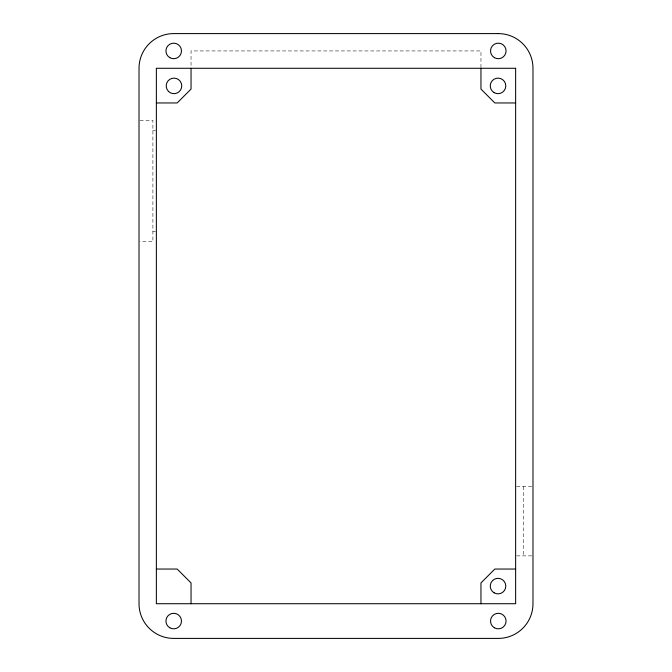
<?xml version="1.0" encoding="UTF-8"?>
<svg xmlns="http://www.w3.org/2000/svg" width="672" height="672" viewBox="0 0 672 672"><rect width="100%" height="100%" fill="white"/><g stroke="black" fill="none" stroke-linecap="round" stroke-linejoin="round"><path stroke-width="0.5" stroke-dasharray="3.36 2.52" d="M140.011 120.296L152.897 120.296L152.897 241.676L140.011 241.676M152.897 130.704L155.492 130.704M152.897 231.269L155.492 231.269M516.608 486.503L532.022 486.503M516.608 555.862L532.022 555.862M523.438 486.503L523.438 555.862M480.959 67.435L480.959 50.938L191.041 50.938L191.041 67.435"/><path stroke-width="1.01" d="M156.366 102.959L177.173 102.959L191.041 89.09L191.041 68.275M515.634 102.959L494.827 102.959L480.959 89.09L480.959 68.275M156.366 569.041L177.173 569.041L191.041 582.91L191.041 603.725M515.634 569.041L494.827 569.041L480.959 582.91L480.959 603.725M498.296 33.6L173.704 33.6A34.675 34.675 0 0 0 139.02 68.275L139.02 603.725A34.675 34.675 0 0 0 173.704 638.4L498.296 638.4A34.675 34.675 0 0 0 532.98 603.725L532.98 68.275A34.675 34.675 0 0 0 498.296 33.6M515.634 68.275L156.366 68.275L156.366 603.725L515.634 603.725L515.634 68.275M169.823 627.791A7.77 7.77 0 0 0 181.474 621.062A7.77 7.77 0 0 0 169.823 614.334A7.77 7.77 0 0 0 169.823 627.791M494.416 627.791A7.77 7.77 0 0 0 506.066 621.062A7.77 7.77 0 0 0 494.416 614.334A7.77 7.77 0 0 0 494.416 627.791M169.823 57.666A7.77 7.77 0 0 0 181.474 50.938A7.77 7.77 0 0 0 169.823 44.209A7.77 7.77 0 0 0 169.823 57.666M494.416 57.666A7.77 7.77 0 0 0 506.066 50.938A7.77 7.77 0 0 0 494.416 44.209A7.77 7.77 0 0 0 494.416 57.666M494.138 592.83A7.77 7.77 0 0 0 505.789 586.102A7.77 7.77 0 0 0 494.138 579.373A7.77 7.77 0 0 0 494.138 592.83M494.138 92.627A7.77 7.77 0 0 0 505.789 85.898A7.77 7.77 0 0 0 494.138 79.17A7.77 7.77 0 0 0 494.138 92.627M168.487 91.392A7.77 7.77 0 0 0 181.482 87.906A7.77 7.77 0 0 0 171.973 78.389A7.77 7.77 0 0 0 168.487 91.392"/></g></svg>
